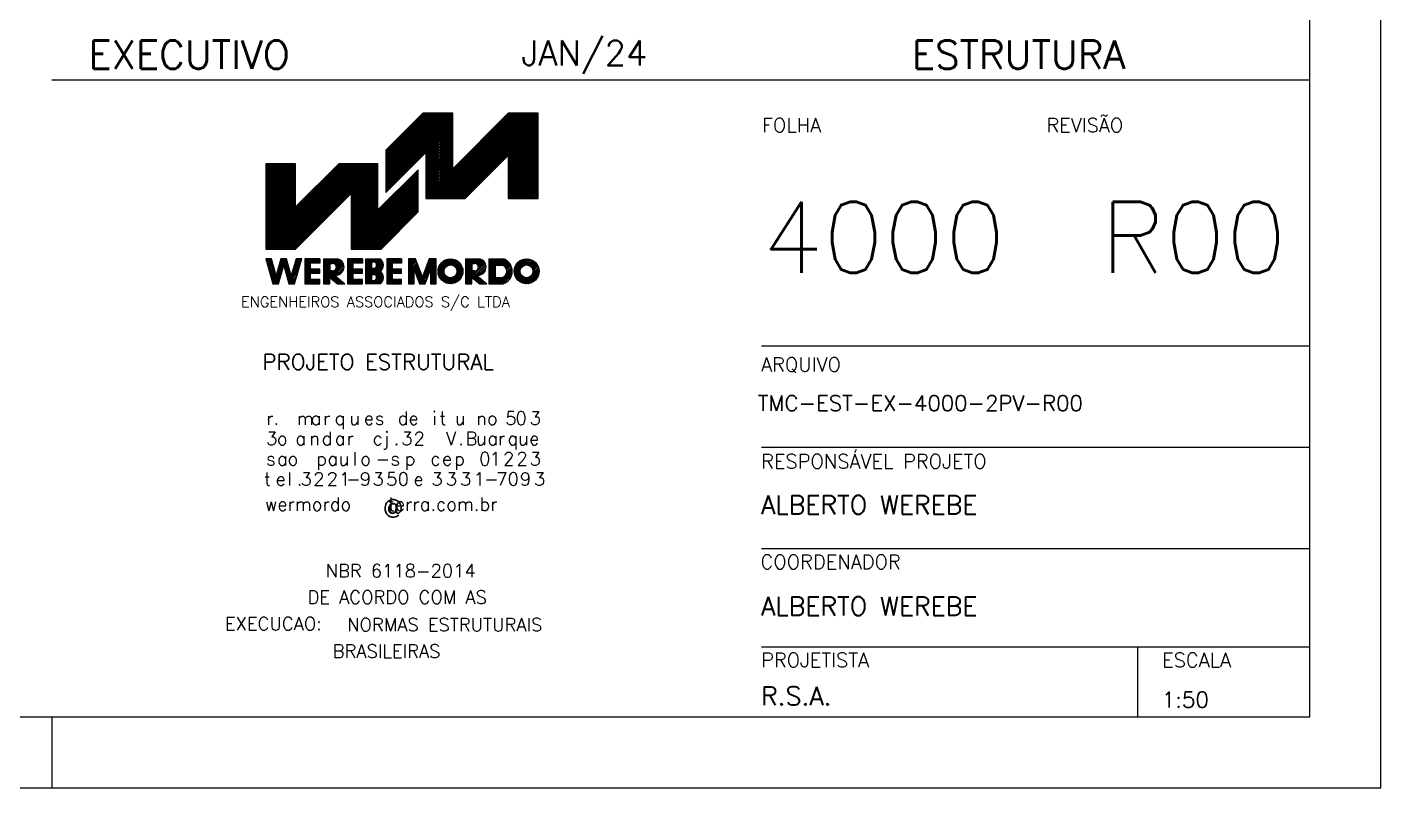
# Model space of a CAD drawing. Extents: x 2105 to 8289, y 869 to 3839.
# Drawn here: x 7338 to 8289, y 869 to 1404 of the extents above; entities that cross this region are included whole.
import ezdxf

# ---------------------------------------------------------------- set-up
doc = ezdxf.new("R2010")
doc.units = 0
doc.header["$MEASUREMENT"] = 0
for name, color, linetype in [('1', 1, 'CONTINUOUS'), ('3', 3, 'CONTINUOUS'), ('4', 4, 'CONTINUOUS'), ('6', 6, 'CONTINUOUS')]:
    doc.layers.add(name, color=color, linetype=linetype)
doc.styles.get("Standard").update_dxf_attribs({"font": 'ROMANS.SHX'})

msp = doc.modelspace()

# ---------------------------------------------------------------- linework, layer by layer
at = {"layer": '1', "linetype": 'Continuous'}
for p, q in [((8239.078154, 1366.651439), (7354.846297, 1366.651439)), ((7589.669193, 1297.138377), (7635.842559, 1343.309791)), ((7589.669193, 1298.196961), (7634.782023, 1343.309791)), ((7589.669193, 1299.255544), (7633.72344, 1343.309791)), ((7589.669193, 1300.318033), (7632.660951, 1343.309791)), ((7589.669193, 1301.376616), (7631.600414, 1343.309791)), ((7589.669193, 1302.439106), (7630.539878, 1343.309791)), ((7589.669193, 1303.499642), (7629.479342, 1343.309791)), ((7589.669193, 1304.560178), (7628.418806, 1343.309791)), ((7589.669193, 1305.620714), (7627.358269, 1343.309791)), ((7589.669193, 1306.683204), (7626.297733, 1343.309791)), ((7589.669193, 1307.74374), (7625.237197, 1343.309791)), ((7589.669193, 1308.802323), (7624.17666, 1343.309791)), ((7589.669193, 1309.864813), (7623.116124, 1343.309791)), ((7589.669193, 1310.923396), (7622.055588, 1343.309791)), ((7589.669193, 1311.985885), (7620.995052, 1343.309791)), ((7589.669193, 1313.044468), (7619.934515, 1343.309791)), ((7589.669193, 1314.106958), (7618.872026, 1343.309791)), ((7589.669193, 1315.165541), (7617.81149, 1343.309791)), ((7589.669193, 1316.226077), (7616.750953, 1343.309791)), ((7589.669193, 1296.075888), (7636.756613, 1343.159402)), ((7589.669193, 1295.015352), (7636.756613, 1342.098865)), ((7617.95602, 1284.056477), (7677.20738, 1343.309791)), ((7617.95602, 1285.11506), (7676.146844, 1343.309791)), ((7618.268516, 1283.310391), (7678.267916, 1343.309791)), ((7619.329053, 1283.310391), (7679.328453, 1343.309791)), ((7620.389589, 1283.310391), (7680.388989, 1343.309791)), ((7621.450125, 1283.310391), (7681.449525, 1343.309791)), ((7622.512615, 1283.310391), (7682.512015, 1343.309791)), ((7623.573151, 1283.310391), (7683.572551, 1343.309791)), ((7624.633687, 1283.310391), (7684.633087, 1343.309791)), ((7625.69227, 1283.310391), (7685.693623, 1343.309791)), ((7626.752807, 1283.310391), (7686.75416, 1343.309791)), ((7627.815296, 1283.310391), (7687.812743, 1343.309791)), ((7628.875832, 1283.310391), (7688.873279, 1343.309791)), ((7629.936369, 1283.310391), (7689.935769, 1343.309791)), ((7630.996905, 1283.310391), (7690.996305, 1343.309791)), ((7632.057441, 1283.310391), (7692.056841, 1343.309791)), ((7633.117977, 1283.310391), (7693.117377, 1343.309791)), ((7634.178514, 1283.310391), (7694.177914, 1343.309791)), ((7635.23905, 1283.310391), (7695.23845, 1343.309791)), ((7636.299586, 1283.310391), (7696.298986, 1343.309791)), ((7637.360122, 1283.310391), (7696.756013, 1342.704328)), ((7589.669193, 1293.954816), (7636.756613, 1341.040282)), ((7589.669193, 1292.894279), (7636.756613, 1339.977793)), ((7589.669193, 1291.83179), (7636.756613, 1338.91921)), ((7589.669193, 1290.771254), (7636.756613, 1337.85672)), ((7589.669193, 1289.710717), (7636.756613, 1336.798137)), ((7589.669193, 1288.650181), (7636.756613, 1335.735648)), ((7589.669193, 1287.591598), (7636.756613, 1334.677065)), ((7617.95602, 1314.813982), (7636.756613, 1333.616528)), ((7617.95602, 1313.753446), (7636.756613, 1332.554039)), ((7638.420659, 1283.310391), (7696.756013, 1341.643792)), ((7639.481195, 1283.310391), (7696.756013, 1340.583255)), ((7640.541731, 1283.310391), (7696.756013, 1339.520766)), ((7641.604221, 1283.310391), (7696.756013, 1338.462183)), ((7642.662804, 1283.310391), (7696.756013, 1337.399694)), ((7643.72334, 1283.310391), (7696.756013, 1336.34111)), ((7644.783876, 1283.310391), (7696.756013, 1335.278621)), ((7675.756223, 1313.571807), (7696.756013, 1334.57355)), ((7675.756223, 1312.513224), (7696.756013, 1333.511061)), ((7617.95602, 1312.692909), (7636.756613, 1331.493503)), ((7617.95602, 1311.63042), (7636.756613, 1330.432966)), ((7617.95602, 1310.571837), (7636.756613, 1329.37243)), ((7617.95602, 1309.509347), (7636.756613, 1328.309941)), ((7617.95602, 1308.450764), (7636.756613, 1327.251358)), ((7617.95602, 1307.388275), (7636.756613, 1326.188868)), ((7617.95602, 1306.329692), (7636.756613, 1325.130285)), ((7617.95602, 1305.267202), (7636.756613, 1324.071702)), ((7617.95602, 1304.208619), (7636.756613, 1323.009212)), ((7675.756223, 1311.450734), (7696.756013, 1332.450524)), ((7675.756223, 1310.392151), (7696.756013, 1331.391941)), ((7675.756223, 1309.329662), (7696.756013, 1330.329452)), ((7675.756223, 1308.271079), (7696.756013, 1329.270869)), ((7675.756223, 1307.210542), (7696.756013, 1328.208379)), ((7675.756223, 1306.148053), (7696.756013, 1327.149796)), ((7675.756223, 1305.087517), (7696.756013, 1326.087307)), ((7675.756223, 1304.02698), (7696.756013, 1325.028724)), ((7675.756223, 1302.966444), (7696.756013, 1323.966234)), ((7617.95602, 1303.148083), (7636.756613, 1321.948676)), ((7617.95602, 1302.085594), (7636.756613, 1320.88814)), ((7617.95602, 1301.025057), (7636.756613, 1319.827604)), ((7617.95602, 1299.964521), (7636.756613, 1318.765114)), ((7617.95602, 1298.903985), (7636.756613, 1317.704578)), ((7617.95602, 1297.841495), (7636.756613, 1316.645995)), ((7617.95602, 1296.782912), (7636.756613, 1315.583505)), ((7617.95602, 1295.724329), (7636.756613, 1314.524922)), ((7617.95602, 1294.66184), (7636.756613, 1313.462433)), ((7675.756223, 1301.903955), (7696.756013, 1322.905698)), ((7675.756223, 1300.845372), (7696.756013, 1321.845162)), ((7675.756223, 1299.786788), (7696.756013, 1320.784625)), ((7675.756223, 1298.724299), (7696.756013, 1319.724089)), ((7675.756223, 1297.665716), (7696.756013, 1318.6616)), ((7675.756223, 1296.603227), (7696.756013, 1317.603017)), ((7675.756223, 1295.54269), (7696.756013, 1316.540527)), ((7675.756223, 1294.482154), (7696.756013, 1315.481944)), ((7675.756223, 1293.421618), (7696.756013, 1314.423361)), ((7505.371208, 1248.168164), (7564.978034, 1307.776943)), ((7505.371208, 1249.2287), (7563.917497, 1307.776943)), ((7505.371208, 1250.29119), (7562.856961, 1307.776943)), ((7505.371208, 1251.351726), (7561.796425, 1307.776943)), ((7505.371208, 1252.412262), (7560.735889, 1307.776943)), ((7505.371208, 1253.470845), (7559.673399, 1307.776943)), ((7505.371208, 1254.533335), (7558.612863, 1307.776943)), ((7505.371208, 1255.595824), (7557.552327, 1307.776943)), ((7505.371208, 1287.411912), (7525.734286, 1307.776943)), ((7505.371208, 1288.472448), (7524.673749, 1307.776943)), ((7505.371208, 1289.534938), (7523.613213, 1307.776943)), ((7505.371208, 1290.595474), (7522.552677, 1307.776943)), ((7505.371208, 1291.654057), (7521.49214, 1307.776943)), ((7505.371208, 1292.716547), (7520.431604, 1307.776943)), ((7505.371208, 1293.77513), (7519.371068, 1307.776943)), ((7505.371208, 1294.837619), (7518.310532, 1307.776943)), ((7505.371208, 1295.896202), (7517.249995, 1307.776943)), ((7505.371208, 1296.956739), (7516.187506, 1307.776943)), ((7505.371208, 1298.017275), (7515.12697, 1307.776943)), ((7505.371208, 1299.079764), (7514.066433, 1307.776943)), ((7505.371208, 1300.140301), (7513.00785, 1307.776943)), ((7505.371208, 1301.200837), (7511.947314, 1307.776943)), ((7505.371208, 1302.25942), (7510.884825, 1307.776943)), ((7505.371208, 1303.321909), (7509.824288, 1307.776943)), ((7505.371208, 1304.384399), (7508.763752, 1307.776943)), ((7505.371208, 1305.442982), (7507.703216, 1307.776943)), ((7505.371208, 1306.501565), (7506.64268, 1307.776943)), ((7505.371208, 1307.564054), (7505.582143, 1307.776943)), ((7505.371208, 1307.776943), (7505.371208, 1247.777543)), ((7526.370998, 1307.776943), (7505.371208, 1307.776943)), ((7505.371208, 1307.776943), (7505.371208, 1307.776943)), ((7505.371208, 1286.351376), (7526.370998, 1307.353119)), ((7505.371208, 1285.29084), (7526.370998, 1306.292583)), ((7505.371208, 1284.232257), (7526.370998, 1305.230093)), ((7505.371208, 1283.169767), (7526.370998, 1304.169557)), ((7506.03917, 1247.777543), (7566.036617, 1307.776943)), ((7507.099706, 1247.777543), (7567.097153, 1307.776943)), ((7508.160243, 1247.777543), (7568.159643, 1307.776943)), ((7509.220779, 1247.777543), (7569.220179, 1307.776943)), ((7510.281315, 1247.777543), (7570.280715, 1307.776943)), ((7511.341851, 1247.777543), (7571.341251, 1307.776943)), ((7512.404341, 1247.777543), (7572.401788, 1307.776943)), ((7513.462924, 1247.777543), (7573.462324, 1307.776943)), ((7514.52346, 1247.777543), (7574.52286, 1307.776943)), ((7515.583996, 1247.777543), (7575.583396, 1307.776943)), ((7516.644533, 1247.777543), (7576.643933, 1307.776943)), ((7517.705069, 1247.777543), (7577.704469, 1307.776943)), ((7518.765605, 1247.777543), (7578.765005, 1307.776943)), ((7519.828095, 1247.777543), (7579.827495, 1307.776943)), ((7520.888631, 1247.777543), (7580.888031, 1307.776943)), ((7521.947214, 1247.777543), (7581.946614, 1307.776943)), ((7523.00775, 1247.777543), (7583.009103, 1307.776943)), ((7524.068287, 1247.777543), (7584.06964, 1307.776943)), ((7525.130776, 1247.777543), (7584.171201, 1306.817968)), ((7526.191312, 1247.777543), (7584.171201, 1305.755479)), ((7556.671476, 1307.776943), (7526.370998, 1277.474512)), ((7526.370998, 1277.474512), (7526.370998, 1307.776943)), ((7584.171201, 1307.776943), (7556.671476, 1307.776943)), ((7565.370608, 1285.894349), (7584.171201, 1304.696896)), ((7584.171201, 1275.277268), (7584.171201, 1307.776943)), ((7617.95602, 1293.603257), (7636.756613, 1312.40385)), ((7617.95602, 1292.540767), (7636.756613, 1311.34136)), ((7617.95602, 1291.480231), (7636.756613, 1310.282777)), ((7617.95602, 1290.419695), (7636.756613, 1309.220288)), ((7617.95602, 1289.359158), (7636.756613, 1308.159752)), ((7617.95602, 1288.296669), (7636.756613, 1307.099215)), ((7617.95602, 1287.236133), (7636.756613, 1306.038679)), ((7617.95602, 1286.17755), (7636.756613, 1304.978143)), ((7675.756223, 1292.359128), (7696.756013, 1313.360871)), ((7675.756223, 1291.298592), (7696.756013, 1312.300335)), ((7675.756223, 1290.240009), (7696.756013, 1311.239799)), ((7675.756223, 1289.17752), (7696.756013, 1310.179263)), ((7675.756223, 1288.118936), (7696.756013, 1309.116773)), ((7675.756223, 1287.056447), (7696.756013, 1308.056237)), ((7675.756223, 1285.997864), (7696.756013, 1306.995701)), ((7675.756223, 1284.935374), (7696.756013, 1305.935164)), ((7675.756223, 1283.876791), (7696.756013, 1304.876581)), ((7505.371208, 1282.107278), (7526.370998, 1303.109021)), ((7505.371208, 1281.048695), (7526.370998, 1302.048485)), ((7505.371208, 1279.990111), (7526.370998, 1300.985995)), ((7505.371208, 1278.927622), (7526.370998, 1299.925459)), ((7505.371208, 1277.865133), (7526.370998, 1298.864923)), ((7505.371208, 1276.80655), (7526.370998, 1297.80634)), ((7505.371208, 1275.746013), (7526.370998, 1296.747756)), ((7505.371208, 1274.685477), (7526.370998, 1295.685267)), ((7505.371208, 1273.622988), (7526.370998, 1294.622778)), ((7565.370608, 1284.833813), (7584.171201, 1303.636359)), ((7565.370608, 1256.197381), (7612.454121, 1303.2848)), ((7565.370608, 1283.773277), (7584.171201, 1302.575823)), ((7565.370608, 1255.134891), (7612.454121, 1302.222311)), ((7565.370608, 1282.71274), (7584.171201, 1301.513334)), ((7565.370608, 1254.076308), (7612.454121, 1301.161775)), ((7565.370608, 1281.654157), (7584.171201, 1300.452797)), ((7565.370608, 1253.017725), (7612.454121, 1300.101238)), ((7565.370608, 1280.591668), (7584.171201, 1299.392261)), ((7565.370608, 1251.955236), (7612.454121, 1299.040702)), ((7565.370608, 1279.529179), (7584.171201, 1298.333678)), ((7565.370608, 1250.894699), (7612.454121, 1297.978213)), ((7565.370608, 1278.470595), (7584.171201, 1297.271189)), ((7565.370608, 1249.834163), (7612.454121, 1296.917677)), ((7565.370608, 1277.412012), (7584.171201, 1296.212605)), ((7565.370608, 1248.773627), (7612.454121, 1295.85714)), ((7565.370608, 1276.351476), (7584.171201, 1295.150116)), ((7565.433107, 1247.777543), (7612.454121, 1294.798557)), ((7612.454121, 1303.560188), (7584.171201, 1275.277268)), ((7612.454121, 1273.861266), (7612.454121, 1303.560188)), ((7676.250358, 1283.310391), (7696.756013, 1303.814092)), ((7677.310895, 1283.310391), (7696.756013, 1302.755509)), ((7678.371431, 1283.310391), (7696.756013, 1301.693019)), ((7679.431967, 1283.310391), (7696.756013, 1300.634436)), ((7680.492504, 1283.310391), (7696.756013, 1299.571947)), ((7681.55304, 1283.310391), (7696.756013, 1298.511411)), ((7682.613576, 1283.310391), (7696.756013, 1297.450874)), ((7683.674112, 1283.310391), (7696.756013, 1296.390338)), ((7684.734649, 1283.310391), (7696.756013, 1295.329802)), ((7505.371208, 1272.562451), (7526.370998, 1293.564194)), ((7505.371208, 1271.501915), (7526.370998, 1292.503658)), ((7505.371208, 1270.443332), (7526.370998, 1291.441169)), ((7505.371208, 1269.380843), (7526.370998, 1290.380633)), ((7505.371208, 1268.318353), (7526.370998, 1289.320096)), ((7505.371208, 1267.25977), (7526.370998, 1288.25956)), ((7505.371208, 1266.201187), (7526.370998, 1287.200977)), ((7505.371208, 1265.140651), (7526.370998, 1286.138487)), ((7505.371208, 1264.078161), (7526.370998, 1285.075998)), ((7526.370998, 1247.777543), (7565.370608, 1286.7752)), ((7565.370608, 1275.288987), (7584.171201, 1294.091533)), ((7565.370608, 1274.22845), (7584.171201, 1293.030997)), ((7565.370608, 1273.167914), (7584.171201, 1291.968507)), ((7565.370608, 1272.107378), (7584.171201, 1290.907971)), ((7565.370608, 1271.044888), (7584.171201, 1289.847435)), ((7565.370608, 1269.984352), (7584.171201, 1288.786898)), ((7565.370608, 1268.923816), (7584.171201, 1287.728315)), ((7565.370608, 1286.7752), (7565.370608, 1247.777543)), ((7565.370608, 1267.865233), (7584.171201, 1286.665826)), ((7565.370608, 1266.80665), (7584.171201, 1285.603337)), ((7566.493644, 1247.777543), (7612.454121, 1293.739974)), ((7567.55418, 1247.777543), (7612.454121, 1292.677485)), ((7568.616669, 1247.777543), (7612.454121, 1291.614995)), ((7569.677205, 1247.777543), (7612.454121, 1290.556412)), ((7570.737742, 1247.777543), (7612.454121, 1289.495876)), ((7571.798278, 1247.777543), (7612.454121, 1288.433386)), ((7572.856861, 1247.777543), (7612.454121, 1287.37285)), ((7573.919351, 1247.777543), (7612.454121, 1286.312314)), ((7574.979887, 1247.777543), (7612.454121, 1285.251778)), ((7685.795185, 1283.310391), (7696.756013, 1294.267312)), ((7686.857674, 1283.310391), (7696.756013, 1293.208729)), ((7687.916257, 1283.310391), (7696.756013, 1292.14624)), ((7688.976794, 1283.310391), (7696.756013, 1291.087657)), ((7690.039283, 1283.310391), (7696.756013, 1290.025167)), ((7691.099819, 1283.310391), (7696.756013, 1288.966584)), ((7692.158403, 1283.310391), (7696.756013, 1287.906048)), ((7693.218939, 1283.310391), (7696.756013, 1286.845512)), ((7694.281428, 1283.310391), (7696.756013, 1285.784975)), ((7505.371208, 1263.017625), (7526.370998, 1284.017415)), ((7505.371208, 1261.957089), (7526.370998, 1282.958832)), ((7505.371208, 1260.896552), (7526.370998, 1281.896342)), ((7505.371208, 1259.834063), (7526.370998, 1280.835806)), ((7505.371208, 1258.77548), (7526.370998, 1279.77527)), ((7505.371208, 1257.71299), (7526.370998, 1278.714734)), ((7505.371208, 1256.654407), (7526.370998, 1277.654197)), ((7565.370608, 1265.74416), (7584.171201, 1284.544753)), ((7565.370608, 1264.681671), (7584.171201, 1283.48617)), ((7565.370608, 1263.623088), (7584.171201, 1282.423681)), ((7565.370608, 1262.562551), (7584.171201, 1281.361191)), ((7565.370608, 1261.500062), (7584.171201, 1280.302608)), ((7565.370608, 1260.439526), (7584.171201, 1279.242072)), ((7565.370608, 1259.378989), (7584.171201, 1278.181536)), ((7565.370608, 1258.318453), (7584.171201, 1277.119046)), ((7565.370608, 1257.25987), (7584.171201, 1276.05851)), ((7576.040423, 1247.777543), (7612.454121, 1284.193194)), ((7577.100959, 1247.777543), (7612.454121, 1283.130705)), ((7578.161496, 1247.777543), (7612.454121, 1282.068216)), ((7579.222032, 1247.777543), (7612.454121, 1281.009632)), ((7580.282568, 1247.777543), (7612.454121, 1279.951049)), ((7581.343104, 1247.777543), (7612.454121, 1278.88856)), ((7582.403641, 1247.777543), (7612.454121, 1277.828024)), ((7583.464177, 1247.777543), (7612.454121, 1276.767487)), ((7584.524713, 1247.777543), (7612.454121, 1275.706951)), ((7695.341964, 1283.310391), (7696.756013, 1284.722486)), ((7696.400548, 1283.310391), (7696.756013, 1283.66195)), ((7585.58525, 1247.777543), (7612.454121, 1274.646415)), ((7586.292274, 1247.777543), (7612.454121, 1273.939391)), ((7586.370398, 1247.777543), (7612.454121, 1273.861266)), ((7505.371208, 1247.777543), (7526.370998, 1247.777543)), ((7565.370608, 1247.777543), (7586.370398, 1247.777543)), ((7505.449332, 1240.623318), (7505.720814, 1240.896752)), ((7505.683705, 1239.799107), (7506.78135, 1240.896752)), ((7505.920031, 1238.974897), (7507.841886, 1240.896752)), ((7506.156356, 1238.150686), (7508.902423, 1240.896752)), ((7506.390729, 1237.326476), (7509.502026, 1240.435819)), ((7506.627055, 1236.500312), (7509.738352, 1239.613562)), ((7506.861427, 1235.674148), (7509.974678, 1238.787398)), ((7507.097753, 1234.849938), (7510.20905, 1237.963188)), ((7513.619172, 1232.533555), (7520.447229, 1239.361611)), ((7514.042996, 1234.017915), (7520.210903, 1240.185822)), ((7514.46682, 1235.502275), (7519.863251, 1240.896752)), ((7514.890644, 1236.986635), (7518.802714, 1240.896752)), ((7515.316421, 1238.470995), (7517.742178, 1240.896752)), ((7515.738292, 1239.955356), (7516.681642, 1240.896752)), ((7518.0703, 1235.922193), (7520.683555, 1238.537401)), ((7518.304672, 1235.096029), (7520.919881, 1237.711237)), ((7524.269456, 1232.576523), (7529.870963, 1238.17803)), ((7524.695233, 1234.060883), (7530.292834, 1239.66239)), ((7525.117104, 1235.545243), (7530.470566, 1240.896752)), ((7525.542881, 1237.029604), (7529.41003, 1240.896752)), ((7525.966705, 1238.51787), (7528.349494, 1240.896752)), ((7526.390529, 1240.00223), (7527.288957, 1240.896752)), ((7543.398171, 1240.896752), (7532.898276, 1240.896752)), ((7532.898276, 1240.896752), (7532.898276, 1223.396927)), ((7532.898276, 1234.111664), (7539.685318, 1240.896752)), ((7532.898276, 1235.170247), (7538.624782, 1240.896752)), ((7532.898276, 1236.232737), (7537.564245, 1240.896752)), ((7532.898276, 1237.295226), (7536.503709, 1240.896752)), ((7532.898276, 1238.353809), (7535.443173, 1240.896752)), ((7532.898276, 1239.412392), (7534.380683, 1240.896752)), ((7532.898276, 1240.474882), (7533.320147, 1240.896752)), ((7532.898276, 1240.830347), (7532.966635, 1240.896752)), ((7543.398171, 1237.896782), (7536.898236, 1237.896782)), ((7536.898236, 1233.648778), (7536.898236, 1237.896782)), ((7537.745884, 1237.896782), (7540.743901, 1240.896752)), ((7538.80642, 1237.896782), (7541.804437, 1240.896752)), ((7539.865004, 1237.896782), (7542.866927, 1240.896752)), ((7540.92554, 1237.896782), (7543.398171, 1240.367461)), ((7541.986076, 1237.896782), (7543.398171, 1239.306925)), ((7543.046612, 1237.896782), (7543.398171, 1238.246388)), ((7543.398171, 1238.246388), (7543.398171, 1240.896752)), ((7543.398171, 1240.896752), (7543.398171, 1237.896782)), ((7545.898146, 1240.896752), (7555.898046, 1240.896752)), ((7545.898146, 1240.896752), (7545.898146, 1223.396927)), ((7545.898146, 1233.402687), (7553.390259, 1240.896752)), ((7545.898146, 1234.463223), (7552.331676, 1240.896752)), ((7545.898146, 1235.525712), (7551.27114, 1240.896752)), ((7545.898146, 1236.586249), (7550.210603, 1240.896752)), ((7545.898146, 1237.646785), (7549.150067, 1240.896752)), ((7545.898146, 1238.705368), (7548.089531, 1240.896752)), ((7545.898146, 1239.767857), (7547.027041, 1240.896752)), ((7545.898146, 1240.830347), (7545.966505, 1240.896752)), ((7545.898146, 1224.918397), (7559.415589, 1238.435839)), ((7545.898146, 1223.85786), (7559.802304, 1237.763971)), ((7550.396148, 1237.74444), (7552.130506, 1237.74444)), ((7550.396148, 1237.74444), (7550.396148, 1232.54918)), ((7554.450795, 1240.896752), (7551.300436, 1237.74444)), ((7552.376597, 1237.760065), (7555.513285, 1240.896752)), ((7553.284791, 1237.607723), (7556.421479, 1240.746363)), ((7553.974238, 1237.236633), (7557.167565, 1240.431913)), ((7554.501576, 1236.705388), (7557.833574, 1240.037386)), ((7554.870713, 1236.012036), (7558.431224, 1239.5745)), ((7555.017196, 1235.099935), (7558.95661, 1239.039349)), ((7573.395918, 1240.896752), (7562.896023, 1240.896752)), ((7562.896023, 1240.896752), (7562.896023, 1223.396927)), ((7562.896023, 1234.111664), (7569.683065, 1240.896752)), ((7562.896023, 1235.170247), (7568.622529, 1240.896752)), ((7562.896023, 1236.232737), (7567.563945, 1240.896752)), ((7562.896023, 1237.295226), (7566.503409, 1240.896752)), ((7562.896023, 1238.353809), (7565.442873, 1240.896752)), ((7562.896023, 1239.412392), (7564.380383, 1240.896752)), ((7562.896023, 1240.474882), (7563.319847, 1240.896752)), ((7562.896023, 1240.830347), (7562.966335, 1240.896752)), ((7573.395918, 1237.896782), (7566.897936, 1237.896782)), ((7566.897936, 1233.648778), (7566.897936, 1237.896782)), ((7567.745584, 1237.896782), (7570.745554, 1240.896752)), ((7568.804167, 1237.896782), (7571.80609, 1240.896752)), ((7569.866657, 1237.896782), (7572.866627, 1240.896752)), ((7570.927193, 1237.896782), (7573.395918, 1240.367461)), ((7571.985776, 1237.896782), (7573.395918, 1239.306925)), ((7573.048266, 1237.896782), (7573.395918, 1238.246388)), ((7573.395918, 1238.246388), (7573.395918, 1240.896752)), ((7573.395918, 1240.896752), (7573.395918, 1237.896782)), ((7575.647849, 1240.896752), (7585.647749, 1240.896752)), ((7575.647849, 1223.396927), (7575.647849, 1240.896752)), ((7575.647849, 1236.232737), (7580.311865, 1240.896752)), ((7575.647849, 1237.295226), (7579.251328, 1240.896752)), ((7575.647849, 1238.353809), (7578.192745, 1240.896752)), ((7575.647849, 1239.412392), (7577.132209, 1240.896752)), ((7575.647849, 1240.472928), (7576.06972, 1240.896752)), ((7575.647849, 1240.830347), (7575.716208, 1240.896752)), ((7575.647849, 1235.170247), (7581.372401, 1240.896752)), ((7575.647849, 1227.041422), (7587.536402, 1238.929975)), ((7575.647849, 1225.980886), (7587.860617, 1238.193654)), ((7575.647849, 1234.111664), (7579.57945, 1238.041312)), ((7582.079425, 1238.676071), (7579.57945, 1238.676071)), ((7579.57945, 1238.676071), (7579.57945, 1234.369474)), ((7579.858744, 1238.676071), (7582.081378, 1240.896752)), ((7580.655611, 1229.926159), (7588.0696, 1237.3421)), ((7580.921234, 1238.676071), (7583.141915, 1240.896752)), ((7581.98177, 1238.676071), (7584.200498, 1240.896752)), ((7582.616529, 1238.252248), (7585.261034, 1240.896752)), ((7583.052072, 1237.627254), (7586.048136, 1240.623318)), ((7583.122384, 1235.576493), (7587.12039, 1239.5745)), ((7583.294257, 1236.80695), (7586.624302, 1240.135041)), ((7600.895643, 1240.896752), (7590.395748, 1240.896752)), ((7590.395748, 1240.896752), (7590.395748, 1223.396927)), ((7590.395748, 1234.111664), (7597.18279, 1240.896752)), ((7590.395748, 1235.170247), (7596.122254, 1240.896752)), ((7590.395748, 1236.232737), (7595.061717, 1240.896752)), ((7590.395748, 1237.295226), (7594.001181, 1240.896752)), ((7590.395748, 1238.353809), (7592.940645, 1240.896752)), ((7590.395748, 1239.412392), (7591.880108, 1240.896752)), ((7590.395748, 1240.474882), (7590.821525, 1240.896752)), ((7590.395748, 1240.830347), (7590.46606, 1240.896752)), ((7600.895643, 1237.896782), (7594.397661, 1237.896782)), ((7594.397661, 1233.648778), (7594.397661, 1237.896782)), ((7595.243356, 1237.896782), (7598.245279, 1240.896752)), ((7596.303892, 1237.896782), (7599.305815, 1240.896752)), ((7597.364429, 1237.896782), (7600.364399, 1240.896752)), ((7598.424965, 1237.896782), (7600.895643, 1240.367461)), ((7599.485501, 1237.896782), (7600.895643, 1239.306925)), ((7600.546037, 1237.896782), (7600.895643, 1238.246388)), ((7600.895643, 1238.246388), (7600.895643, 1240.896752)), ((7600.895643, 1240.896752), (7600.895643, 1237.896782)), ((7605.706142, 1236.424141), (7610.180707, 1240.896752)), ((7605.706142, 1237.484677), (7609.12017, 1240.896752)), ((7605.706142, 1238.545213), (7608.059634, 1240.896752)), ((7605.706142, 1239.60575), (7606.997145, 1240.896752)), ((7605.706142, 1240.668239), (7605.936609, 1240.896752)), ((7605.706142, 1235.365558), (7610.852575, 1240.510037)), ((7605.706142, 1234.303068), (7611.139681, 1239.736608)), ((7605.706142, 1233.240579), (7611.430694, 1238.967084)), ((7605.706142, 1232.181996), (7611.719754, 1238.193654)), ((7605.706142, 1231.123413), (7612.008813, 1237.424131)), ((7612.708025, 1225.394954), (7625.205947, 1237.894829)), ((7616.040023, 1229.789442), (7625.205947, 1238.955366)), ((7616.674782, 1231.482784), (7625.205947, 1240.013949)), ((7617.313448, 1233.181986), (7625.028214, 1240.896752)), ((7617.948207, 1234.877281), (7623.967678, 1240.896752)), ((7618.58492, 1236.576483), (7622.907142, 1240.896752)), ((7619.221632, 1238.271779), (7621.846606, 1240.896752)), ((7619.858344, 1239.97098), (7620.786069, 1240.896752)), ((7626.467653, 1232.387072), (7634.979287, 1240.900659)), ((7626.493044, 1231.351926), (7636.014433, 1240.873315)), ((7626.577027, 1233.558935), (7633.807424, 1240.791285)), ((7626.629761, 1230.428107), (7636.936299, 1240.736598)), ((7626.934445, 1234.974937), (7632.389469, 1240.433866)), ((7628.0067, 1237.107728), (7630.256678, 1239.359658)), ((7632.928526, 1236.019848), (7637.508558, 1240.59988)), ((7634.569135, 1236.59992), (7638.311285, 1240.34207)), ((7635.653108, 1236.625311), (7639.051512, 1240.023714)), ((7636.537865, 1236.449531), (7639.739005, 1239.646765)), ((7637.291764, 1236.138987), (7640.375717, 1239.224894)), ((7637.942148, 1235.732742), (7640.965555, 1238.754196)), ((7638.49683, 1235.224934), (7641.508518, 1238.236623)), ((7638.967528, 1234.635096), (7642.00656, 1237.674128)), ((7645.756523, 1240.896752), (7655.756423, 1240.896752)), ((7645.756523, 1240.896752), (7645.756523, 1223.396927)), ((7645.756523, 1233.402687), (7653.250588, 1240.896752)), ((7645.756523, 1234.463223), (7652.190052, 1240.896752)), ((7645.756523, 1235.525712), (7651.129516, 1240.896752)), ((7645.756523, 1236.586249), (7650.06898, 1240.896752)), ((7645.756523, 1237.646785), (7649.010397, 1240.896752)), ((7645.756523, 1238.705368), (7647.94986, 1240.896752)), ((7645.756523, 1239.767857), (7646.887371, 1240.896752)), ((7645.756523, 1240.830347), (7645.826835, 1240.896752)), ((7645.756523, 1224.918397), (7659.275919, 1238.435839)), ((7645.756523, 1223.85786), (7659.660681, 1237.763971)), ((7650.256478, 1237.74444), (7651.990835, 1237.74444)), ((7650.256478, 1237.74444), (7650.256478, 1232.54918)), ((7654.311125, 1240.896752), (7651.160766, 1237.74444)), ((7652.234974, 1237.760065), (7655.373614, 1240.896752)), ((7653.143168, 1237.607723), (7656.281808, 1240.746363)), ((7653.832614, 1237.236633), (7657.027894, 1240.431913)), ((7654.361906, 1236.705388), (7657.693903, 1240.037386)), ((7654.731042, 1236.012036), (7658.289601, 1239.5745)), ((7654.877525, 1235.099935), (7658.816939, 1239.039349)), ((7662.18214, 1240.896752), (7672.18204, 1240.896752)), ((7662.18214, 1232.236683), (7670.844163, 1240.896752)), ((7662.18214, 1233.295266), (7669.783626, 1240.896752)), ((7662.18214, 1234.357755), (7668.72309, 1240.896752)), ((7662.18214, 1235.420245), (7667.662554, 1240.896752)), ((7662.18214, 1236.478828), (7666.602017, 1240.896752)), ((7662.18214, 1237.537411), (7665.541481, 1240.896752)), ((7662.18214, 1238.597947), (7664.480945, 1240.896752)), ((7662.18214, 1239.658484), (7663.420409, 1240.896752)), ((7662.18214, 1240.720973), (7662.359872, 1240.896752)), ((7662.18214, 1240.896752), (7662.18214, 1223.396927)), ((7667.529743, 1236.521796), (7671.904699, 1240.896752)), ((7668.590279, 1236.521796), (7672.766018, 1240.697536)), ((7669.650815, 1236.521796), (7673.506245, 1240.381133)), ((7670.711351, 1236.521796), (7674.199598, 1240.010042)), ((7671.715248, 1236.463203), (7674.840216, 1239.588172)), ((7672.451568, 1236.142894), (7675.43982, 1239.131145)), ((7673.084375, 1235.71321), (7675.990595, 1238.619431)), ((7673.631244, 1235.199544), (7676.502309, 1238.070609)), ((7674.090224, 1234.59994), (7676.965195, 1237.474912)), ((7679.943681, 1232.387072), (7688.455315, 1240.900659)), ((7679.969071, 1231.351926), (7689.49046, 1240.873315)), ((7680.053055, 1233.558935), (7687.283451, 1240.791285)), ((7680.105789, 1230.428107), (7690.412326, 1240.736598)), ((7680.410473, 1234.974937), (7685.865497, 1240.433866)), ((7681.482728, 1237.107728), (7683.732706, 1239.359658)), ((7686.404554, 1236.019848), (7690.984586, 1240.59988)), ((7688.043209, 1236.59992), (7691.787312, 1240.34207)), ((7689.129136, 1236.625311), (7692.529493, 1240.023714)), ((7690.013893, 1236.449531), (7693.215033, 1239.646765)), ((7690.765838, 1236.138987), (7693.851745, 1239.224894)), ((7691.418176, 1235.732742), (7694.43963, 1238.754196)), ((7691.974811, 1235.224934), (7694.984546, 1238.236623)), ((7692.443556, 1234.635096), (7695.482588, 1237.674128)), ((7507.332126, 1234.02768), (7510.445376, 1237.138977)), ((7507.570405, 1233.201517), (7510.681702, 1236.312814)), ((7507.80673, 1232.377306), (7510.916074, 1235.48665)), ((7508.041103, 1231.553096), (7511.1524, 1234.66244)), ((7508.277429, 1230.726932), (7511.386773, 1233.838229)), ((7508.511802, 1229.900769), (7511.623099, 1233.012066)), ((7508.748127, 1229.076558), (7511.859424, 1232.185902)), ((7508.984453, 1228.252348), (7512.09575, 1231.361691)), ((7509.218826, 1227.426184), (7512.330123, 1230.537481)), ((7509.455151, 1226.60002), (7512.566448, 1229.711317)), ((7509.689524, 1225.77581), (7517.193355, 1233.277688)), ((7509.92585, 1224.951599), (7516.767578, 1231.793328)), ((7510.162176, 1224.125436), (7516.345708, 1230.307015)), ((7510.494204, 1223.396927), (7515.919931, 1228.822654)), ((7512.769571, 1229.560928), (7517.476556, 1234.267912)), ((7513.193395, 1231.049195), (7517.90038, 1235.752273)), ((7518.540998, 1234.271819), (7521.156206, 1236.885074)), ((7518.775371, 1233.447608), (7521.390579, 1236.064769)), ((7519.011697, 1232.621444), (7521.626905, 1235.238606)), ((7519.246069, 1231.795281), (7521.863231, 1234.412442)), ((7519.484348, 1230.97107), (7522.097603, 1233.588232)), ((7519.718721, 1230.14686), (7522.333929, 1232.764021)), ((7519.955046, 1229.322649), (7522.568302, 1231.937858)), ((7520.191372, 1228.498439), (7522.804627, 1231.111694)), ((7520.425745, 1227.672275), (7523.040953, 1230.287483)), ((7520.662071, 1226.846112), (7523.275326, 1229.463273)), ((7520.898396, 1226.025807), (7528.597538, 1233.721043)), ((7521.132769, 1225.199644), (7528.173714, 1232.236683)), ((7521.369095, 1224.37348), (7527.747937, 1230.752323)), ((7521.603467, 1223.54927), (7527.324113, 1229.267962)), ((7523.421809, 1229.607803), (7529.021362, 1235.209309)), ((7523.845633, 1231.092163), (7529.445186, 1236.693669)), ((7532.898276, 1233.051128), (7536.898236, 1237.049135)), ((7532.898276, 1231.990591), (7536.898236, 1235.990551)), ((7532.898276, 1230.928102), (7536.898236, 1234.928062)), ((7532.898276, 1229.867566), (7536.898236, 1233.869479)), ((7532.898276, 1226.685957), (7539.859144, 1233.648778)), ((7532.898276, 1227.748446), (7538.798608, 1233.648778)), ((7532.898276, 1228.80703), (7537.738072, 1233.648778)), ((7532.898276, 1225.623468), (7536.898236, 1229.625381)), ((7532.898276, 1224.918397), (7536.898236, 1228.92031)), ((7532.898276, 1223.85786), (7536.898236, 1227.85782)), ((7543.398171, 1233.648778), (7536.898236, 1233.648778)), ((7543.398171, 1230.648808), (7536.898236, 1230.648808)), ((7536.898236, 1226.396897), (7536.898236, 1230.648808)), ((7537.919711, 1230.648808), (7540.921634, 1233.648778)), ((7538.980247, 1230.648808), (7541.98217, 1233.648778)), ((7540.040783, 1230.648808), (7543.042706, 1233.648778)), ((7541.101319, 1230.648808), (7543.398171, 1232.943707)), ((7542.159903, 1230.648808), (7543.398171, 1231.885124)), ((7543.220439, 1230.648808), (7543.398171, 1230.824587)), ((7543.398171, 1230.648808), (7543.398171, 1233.648778)), ((7545.898146, 1232.34215), (7550.396148, 1236.846012)), ((7545.898146, 1231.283567), (7550.396148, 1235.783522)), ((7545.898146, 1230.221078), (7550.396148, 1234.721033)), ((7545.898146, 1229.162495), (7550.396148, 1233.66245)), ((7545.898146, 1228.100005), (7550.345368, 1232.54918)), ((7545.898146, 1227.041422), (7551.405904, 1232.54918)), ((7545.898146, 1225.980886), (7552.452768, 1232.535508)), ((7552.130506, 1232.54918), (7550.396148, 1232.54918)), ((7550.396148, 1223.396927), (7550.396148, 1227.900789)), ((7550.396148, 1227.900789), (7555.898046, 1223.396927)), ((7550.728176, 1227.627354), (7560.108942, 1237.006166)), ((7551.312155, 1227.150796), (7560.315971, 1236.156565)), ((7551.89418, 1226.674238), (7554.144158, 1228.924216)), ((7552.478159, 1226.195728), (7554.728136, 1228.447658)), ((7553.060184, 1225.717217), (7555.312115, 1227.967194)), ((7553.564085, 1229.39882), (7560.896043, 1223.396927)), ((7554.540638, 1229.320696), (7560.396048, 1235.174153)), ((7555.72422, 1229.443742), (7560.273003, 1233.990571)), ((7557.429281, 1230.088267), (7559.624572, 1232.283557)), ((7562.896023, 1233.051128), (7566.897936, 1237.049135)), ((7562.896023, 1231.990591), (7566.897936, 1235.990551)), ((7562.896023, 1230.928102), (7566.897936, 1234.928062)), ((7562.896023, 1229.867566), (7566.897936, 1233.869479)), ((7562.896023, 1226.685957), (7569.860797, 1233.648778)), ((7562.896023, 1227.748446), (7568.800261, 1233.648778)), ((7562.896023, 1228.80703), (7567.737772, 1233.648778)), ((7562.896023, 1225.623468), (7566.897936, 1229.625381)), ((7562.896023, 1224.918397), (7566.897936, 1228.92031)), ((7562.896023, 1223.85786), (7566.897936, 1227.85782)), ((7573.395918, 1233.648778), (7566.897936, 1233.648778)), ((7573.395918, 1230.648808), (7566.897936, 1230.648808)), ((7566.897936, 1226.396897), (7566.897936, 1230.648808)), ((7567.919411, 1230.648808), (7570.919381, 1233.648778)), ((7568.979947, 1230.648808), (7571.979917, 1233.648778)), ((7570.03853, 1230.648808), (7573.042406, 1233.648778)), ((7571.099066, 1230.648808), (7573.395918, 1232.943707)), ((7572.161556, 1230.648808), (7573.395918, 1231.885124)), ((7573.222092, 1230.648808), (7573.395918, 1230.824587)), ((7573.395918, 1230.648808), (7573.395918, 1233.648778)), ((7575.647849, 1233.051128), (7579.57945, 1236.982729)), ((7575.647849, 1231.990591), (7579.57945, 1235.922193)), ((7575.647849, 1230.928102), (7579.57945, 1234.861656)), ((7575.647849, 1228.100005), (7581.915364, 1234.369474)), ((7575.647849, 1228.80703), (7581.20834, 1234.369474)), ((7575.647849, 1229.867566), (7580.147804, 1234.369474)), ((7575.647849, 1224.918397), (7579.57945, 1228.851951)), ((7575.647849, 1223.85786), (7579.57945, 1227.789462)), ((7579.57945, 1234.369474), (7582.079425, 1234.369474)), ((7579.57945, 1229.926159), (7579.57945, 1225.619561)), ((7579.57945, 1229.926159), (7582.079425, 1229.926159)), ((7580.489597, 1223.396927), (7587.43484, 1230.34217)), ((7581.550134, 1223.396927), (7587.786399, 1229.633193)), ((7581.716148, 1229.926159), (7588.136005, 1236.346017)), ((7582.481765, 1229.633193), (7587.923117, 1235.072592)), ((7582.61067, 1223.396927), (7588.03835, 1228.822654)), ((7582.960276, 1229.049215), (7585.891887, 1231.982779)), ((7583.247382, 1227.217202), (7586.999298, 1230.967164)), ((7583.257148, 1228.28555), (7586.483678, 1231.514034)), ((7583.671206, 1223.396927), (7588.136005, 1227.861726)), ((7590.395748, 1233.051128), (7594.397661, 1237.049135)), ((7590.395748, 1231.990591), (7594.397661, 1235.990551)), ((7590.395748, 1230.928102), (7594.397661, 1234.928062)), ((7590.395748, 1229.867566), (7594.397661, 1233.869479)), ((7590.395748, 1226.685957), (7597.358569, 1233.648778)), ((7590.395748, 1227.748446), (7596.298033, 1233.648778)), ((7590.395748, 1228.80703), (7595.237497, 1233.648778)), ((7590.395748, 1225.623468), (7594.397661, 1229.625381)), ((7590.395748, 1224.918397), (7594.397661, 1228.92031)), ((7590.395748, 1223.85786), (7594.397661, 1227.85782)), ((7600.895643, 1233.648778), (7594.397661, 1233.648778)), ((7600.895643, 1230.648808), (7594.397661, 1230.648808)), ((7594.397661, 1226.396897), (7594.397661, 1230.648808)), ((7595.417182, 1230.648808), (7598.419106, 1233.648778)), ((7596.477719, 1230.648808), (7599.479642, 1233.648778)), ((7597.538255, 1230.648808), (7600.540178, 1233.648778)), ((7598.598791, 1230.648808), (7600.895643, 1232.943707)), ((7599.661281, 1230.648808), (7600.895643, 1231.885124)), ((7600.719864, 1230.648808), (7600.895643, 1230.824587)), ((7600.895643, 1230.648808), (7600.895643, 1233.648778)), ((7605.706142, 1230.060923), (7612.297873, 1236.650701)), ((7605.706142, 1229.353899), (7609.706102, 1233.353859)), ((7605.706142, 1228.29141), (7609.706102, 1232.295276)), ((7605.706142, 1227.230873), (7609.706102, 1231.232787)), ((7605.706142, 1226.170337), (7609.706102, 1230.170297)), ((7605.706142, 1225.111754), (7609.706102, 1229.111714)), ((7605.706142, 1224.053171), (7609.706102, 1228.051178)), ((7609.815476, 1233.109721), (7612.586933, 1235.883131)), ((7610.102582, 1232.338244), (7612.877945, 1235.111654)), ((7610.393595, 1231.566768), (7613.167005, 1234.340177)), ((7610.682655, 1230.795291), (7613.456065, 1233.568701)), ((7610.971714, 1230.023814), (7613.745124, 1232.797224)), ((7611.260774, 1229.252338), (7614.034184, 1232.025747)), ((7611.549834, 1228.480861), (7614.323243, 1231.254271)), ((7611.838893, 1227.709384), (7614.612303, 1230.482794)), ((7612.127953, 1226.937908), (7614.901363, 1229.711317)), ((7612.417012, 1226.166431), (7615.190422, 1228.939841)), ((7612.995132, 1224.623478), (7620.866147, 1232.494493)), ((7613.286144, 1223.852001), (7620.229434, 1230.795291)), ((7613.891607, 1223.396927), (7619.594675, 1229.099995)), ((7621.205987, 1233.187845), (7625.205947, 1237.185852)), ((7621.205987, 1232.125356), (7625.205947, 1236.127269)), ((7621.205987, 1231.064819), (7625.205947, 1235.064779)), ((7621.205987, 1230.004283), (7625.205947, 1234.00229)), ((7621.205987, 1228.943747), (7625.205947, 1232.943707)), ((7621.205987, 1227.885164), (7625.205947, 1231.885124)), ((7621.205987, 1226.822674), (7625.205947, 1230.822634)), ((7621.205987, 1225.760185), (7625.205947, 1229.762098)), ((7621.205987, 1224.701602), (7625.205947, 1228.701562)), ((7626.764525, 1229.8578), (7631.350417, 1234.443692)), ((7627.022335, 1229.053121), (7630.766438, 1232.799177)), ((7627.344598, 1228.314847), (7630.741048, 1231.709344)), ((7627.717641, 1227.627354), (7630.914874, 1230.826541)), ((7628.141465, 1226.990641), (7631.225418, 1230.076548)), ((7628.614116, 1226.400804), (7631.637523, 1229.428117)), ((7629.129736, 1225.85784), (7632.139471, 1228.865623)), ((7629.69223, 1225.361751), (7632.733216, 1228.400784)), ((7630.299646, 1224.906678), (7633.416802, 1228.023834)), ((7632.426578, 1223.852001), (7636.37771, 1227.803133)), ((7633.254695, 1223.617628), (7643.74873, 1234.111664)), ((7634.155076, 1223.459427), (7643.908885, 1233.213235)), ((7635.145301, 1223.389115), (7643.977244, 1232.221058)), ((7636.274196, 1223.455521), (7643.908885, 1231.092163)), ((7637.592542, 1223.715284), (7643.653028, 1229.77577)), ((7639.340571, 1233.949556), (7642.459681, 1237.064759)), ((7639.391352, 1224.451604), (7642.912801, 1227.973053)), ((7639.565178, 1230.990601), (7643.514358, 1234.939781)), ((7639.602287, 1233.148783), (7642.863974, 1236.410469)), ((7639.715568, 1232.201527), (7643.217486, 1235.701492)), ((7645.756523, 1232.34215), (7650.256478, 1236.846012)), ((7645.756523, 1231.283567), (7650.256478, 1235.783522)), ((7645.756523, 1230.221078), (7650.256478, 1234.721033)), ((7645.756523, 1229.162495), (7650.256478, 1233.66245)), ((7645.756523, 1228.100005), (7650.205697, 1232.54918)), ((7645.756523, 1227.041422), (7651.266233, 1232.54918)), ((7645.756523, 1225.980886), (7652.313098, 1232.535508)), ((7651.990835, 1232.54918), (7650.256478, 1232.54918)), ((7650.256478, 1223.396927), (7650.256478, 1227.900789)), ((7650.256478, 1227.900789), (7655.756423, 1223.396927)), ((7650.588506, 1227.627354), (7659.967318, 1237.006166)), ((7651.172484, 1227.150796), (7660.1763, 1236.156565)), ((7651.75451, 1226.674238), (7654.004487, 1228.924216)), ((7652.338488, 1226.195728), (7654.588466, 1228.447658)), ((7652.920514, 1225.717217), (7655.170491, 1227.967194)), ((7653.422462, 1229.39882), (7660.756373, 1223.396927)), ((7654.399015, 1229.320696), (7660.256378, 1235.174153)), ((7655.58455, 1229.443742), (7660.133332, 1233.990571)), ((7657.289611, 1230.088267), (7659.484901, 1232.283557)), ((7662.18214, 1231.176146), (7666.557096, 1235.551103)), ((7662.18214, 1230.113657), (7666.557096, 1234.488613)), ((7662.18214, 1229.053121), (7666.557096, 1233.428077)), ((7662.18214, 1227.992585), (7666.557096, 1232.367541)), ((7662.18214, 1226.932048), (7666.557096, 1231.307005)), ((7662.18214, 1225.873465), (7666.557096, 1230.248421)), ((7662.18214, 1224.810976), (7666.557096, 1229.185932)), ((7662.18214, 1223.748486), (7666.557096, 1228.123443)), ((7666.557096, 1236.521796), (7666.557096, 1227.771884)), ((7666.557096, 1236.521796), (7671.557046, 1236.521796)), ((7667.486774, 1223.396927), (7672.03751, 1227.947663)), ((7668.193798, 1223.396927), (7678.539398, 1233.74448)), ((7669.254335, 1223.396927), (7678.656584, 1232.799177)), ((7670.314871, 1223.396927), (7678.670256, 1231.752313)), ((7671.375407, 1223.396927), (7678.543304, 1230.564824)), ((7672.562895, 1223.525832), (7678.166355, 1229.127339)), ((7674.451548, 1233.896822), (7677.385113, 1236.83234)), ((7674.621469, 1230.88904), (7678.340181, 1234.607753)), ((7674.703499, 1233.09019), (7677.758156, 1236.1468)), ((7674.807014, 1232.133168), (7678.078465, 1235.40462)), ((7680.240553, 1229.8578), (7684.826445, 1234.443692)), ((7680.500316, 1229.053121), (7684.242466, 1232.799177)), ((7680.818672, 1228.314847), (7684.217076, 1231.709344)), ((7681.193668, 1227.627354), (7684.392855, 1230.826541)), ((7681.617492, 1226.990641), (7684.703399, 1230.076548)), ((7682.088191, 1226.400804), (7685.113551, 1229.428117)), ((7682.605764, 1225.85784), (7685.615499, 1228.865623)), ((7683.168258, 1225.361751), (7686.209243, 1228.400784)), ((7683.775674, 1224.906678), (7686.89283, 1228.023834)), ((7685.902606, 1223.852001), (7689.851785, 1227.803133)), ((7686.730722, 1223.617628), (7697.222805, 1234.111664)), ((7687.631104, 1223.459427), (7697.38296, 1233.213235)), ((7688.623282, 1223.389115), (7697.453271, 1232.221058)), ((7689.750223, 1223.455521), (7697.384913, 1231.092163)), ((7691.06857, 1223.715284), (7697.127103, 1229.77577)), ((7692.816599, 1233.949556), (7695.935709, 1237.064759)), ((7692.86738, 1224.451604), (7696.388829, 1227.973053)), ((7693.041206, 1230.990601), (7696.990385, 1234.939781)), ((7693.078315, 1233.148783), (7696.340001, 1236.410469)), ((7693.191595, 1232.201527), (7696.693513, 1235.701492)), ((7511.556693, 1223.396927), (7515.496107, 1227.338294)), ((7512.617229, 1223.396927), (7515.072283, 1225.853934)), ((7513.677765, 1223.396927), (7514.648459, 1224.369574)), ((7522.515568, 1223.396927), (7526.90029, 1227.783602)), ((7523.576104, 1223.396927), (7526.474513, 1226.299242)), ((7524.63664, 1223.396927), (7526.050689, 1224.814882)), ((7525.343664, 1223.396927), (7525.769441, 1223.822704)), ((7532.898276, 1223.396927), (7543.398171, 1223.396927)), ((7533.49788, 1223.396927), (7536.898236, 1226.795331)), ((7534.558416, 1223.396927), (7537.558386, 1226.396897)), ((7535.618952, 1223.396927), (7538.618922, 1226.396897)), ((7536.679489, 1223.396927), (7539.679459, 1226.396897)), ((7543.398171, 1226.396897), (7536.898236, 1226.396897)), ((7537.740025, 1223.396927), (7540.739995, 1226.396897)), ((7538.802514, 1223.396927), (7541.800531, 1226.396897)), ((7539.863051, 1223.396927), (7542.861067, 1226.396897)), ((7540.921634, 1223.396927), (7543.398171, 1225.873465)), ((7541.98217, 1223.396927), (7543.398171, 1224.814882)), ((7543.042706, 1223.396927), (7543.398171, 1223.752393)), ((7543.398171, 1223.396927), (7543.398171, 1226.396897)), ((7543.398171, 1223.396927), (7543.398171, 1225.873465)), ((7545.898146, 1223.396927), (7550.396148, 1223.396927)), ((7546.144238, 1223.396927), (7550.396148, 1227.650791)), ((7547.204774, 1223.396927), (7550.396148, 1226.592208)), ((7548.26531, 1223.396927), (7550.396148, 1225.531672)), ((7549.325847, 1223.396927), (7550.396148, 1224.469182)), ((7553.644163, 1225.240659), (7555.89414, 1227.490636)), ((7554.228141, 1224.764101), (7556.478119, 1227.016032)), ((7554.810167, 1224.287543), (7557.060144, 1226.537521)), ((7555.394145, 1223.80708), (7557.644123, 1226.05901)), ((7555.898046, 1223.396927), (7560.896043, 1223.396927)), ((7556.044529, 1223.396927), (7558.228101, 1225.582452)), ((7557.105066, 1223.396927), (7558.810127, 1225.107848)), ((7558.165602, 1223.396927), (7559.394105, 1224.627384)), ((7559.224185, 1223.396927), (7559.978084, 1224.150826)), ((7560.286674, 1223.396927), (7560.562062, 1223.674268)), ((7562.896023, 1223.396927), (7573.395918, 1223.396927)), ((7563.49758, 1223.396927), (7566.897936, 1226.795331)), ((7564.558116, 1223.396927), (7567.558086, 1226.396897)), ((7565.618652, 1223.396927), (7568.618622, 1226.396897)), ((7566.679189, 1223.396927), (7569.679159, 1226.396897)), ((7573.395918, 1226.396897), (7566.897936, 1226.396897)), ((7567.739725, 1223.396927), (7570.739695, 1226.396897)), ((7568.802214, 1223.396927), (7571.800231, 1226.396897)), ((7569.862751, 1223.396927), (7572.860767, 1226.396897)), ((7570.921334, 1223.396927), (7573.395918, 1225.873465)), ((7571.98187, 1223.396927), (7573.395918, 1224.814882)), ((7573.042406, 1223.396927), (7573.395918, 1223.752393)), ((7573.395918, 1223.396927), (7573.395918, 1226.396897)), ((7573.395918, 1223.396927), (7573.395918, 1225.873465)), ((7585.647749, 1223.396927), (7575.647849, 1223.396927)), ((7576.247452, 1223.396927), (7579.57945, 1226.728925)), ((7577.307989, 1223.396927), (7579.57945, 1225.668389)), ((7578.370478, 1223.396927), (7580.589206, 1225.619561)), ((7579.431014, 1223.396927), (7581.649742, 1225.619561)), ((7579.57945, 1225.619561), (7582.079425, 1225.619561)), ((7584.731742, 1223.396927), (7588.028584, 1226.693769)), ((7586.077432, 1223.682081), (7587.159453, 1224.762148)), ((7590.395748, 1223.396927), (7600.895643, 1223.396927)), ((7590.997305, 1223.396927), (7594.397661, 1226.795331)), ((7592.057841, 1223.396927), (7595.057811, 1226.396897)), ((7593.118377, 1223.396927), (7596.118347, 1226.396897)), ((7594.178914, 1223.396927), (7597.178884, 1226.396897)), ((7600.895643, 1226.396897), (7594.397661, 1226.396897)), ((7595.23945, 1223.396927), (7598.23942, 1226.396897)), ((7596.299986, 1223.396927), (7599.299956, 1226.396897)), ((7597.360522, 1223.396927), (7600.360492, 1226.396897)), ((7598.421059, 1223.396927), (7600.895643, 1225.873465)), ((7599.481595, 1223.396927), (7600.895643, 1224.814882)), ((7600.542131, 1223.396927), (7600.895643, 1223.752393)), ((7600.895643, 1223.396927), (7600.895643, 1226.396897)), ((7600.895643, 1223.396927), (7600.895643, 1225.873465)), ((7606.114341, 1223.396927), (7609.706102, 1226.990641)), ((7607.174877, 1223.396927), (7609.706102, 1225.928152)), ((7608.235414, 1223.396927), (7609.706102, 1224.867616)), ((7609.29595, 1223.396927), (7609.706102, 1223.80708)), ((7609.651415, 1223.396927), (7609.706102, 1223.453567)), ((7614.954096, 1223.396927), (7618.957963, 1227.400794)), ((7616.014633, 1223.396927), (7618.32125, 1225.707451)), ((7617.075169, 1223.396927), (7617.684538, 1224.008249)), ((7621.205987, 1223.643019), (7625.205947, 1227.641026)), ((7622.024338, 1223.396927), (7625.205947, 1226.580489)), ((7623.084875, 1223.396927), (7625.205947, 1225.518)), ((7624.145411, 1223.396927), (7625.205947, 1224.457464)), ((7624.498923, 1223.396927), (7625.205947, 1224.105905)), ((7630.957843, 1224.502385), (7634.215623, 1227.764071)), ((7631.662914, 1224.150826), (7635.162879, 1227.650791)), ((7640.336655, 1225.043395), (7642.322963, 1227.029704)), ((7645.756523, 1223.396927), (7650.256478, 1223.396927)), ((7646.002614, 1223.396927), (7650.256478, 1227.650791)), ((7647.065103, 1223.396927), (7650.256478, 1226.592208)), ((7648.12564, 1223.396927), (7650.256478, 1225.531672)), ((7649.186176, 1223.396927), (7650.256478, 1224.469182)), ((7653.504492, 1225.240659), (7655.75447, 1227.490636)), ((7654.088471, 1224.764101), (7656.336495, 1227.016032)), ((7654.670496, 1224.287543), (7656.920474, 1226.537521)), ((7655.254475, 1223.80708), (7657.504452, 1226.05901)), ((7655.756423, 1223.396927), (7660.756373, 1223.396927)), ((7655.902906, 1223.396927), (7658.088431, 1225.582452)), ((7656.965395, 1223.396927), (7658.670456, 1225.107848)), ((7658.025931, 1223.396927), (7659.254435, 1224.627384)), ((7659.084515, 1223.396927), (7659.838413, 1224.150826)), ((7660.145051, 1223.396927), (7660.420439, 1223.674268)), ((7662.18214, 1223.396927), (7672.18204, 1223.396927)), ((7662.891117, 1223.396927), (7667.26412, 1227.771884)), ((7663.951653, 1223.396927), (7668.324657, 1227.771884)), ((7665.010237, 1223.396927), (7669.387146, 1227.771884)), ((7666.070773, 1223.396927), (7670.447682, 1227.771884)), ((7666.557096, 1227.771884), (7671.557046, 1227.771884)), ((7666.77975, 1223.396927), (7671.154706, 1227.771884)), ((7674.719124, 1224.619571), (7677.070663, 1226.97111)), ((7684.431917, 1224.502385), (7687.69165, 1227.764071)), ((7685.138941, 1224.150826), (7688.638906, 1227.650791)), ((7693.812683, 1225.043395), (7695.798991, 1227.029704)), ((8239.078154, 1179.450855), (7853.880052, 1179.450855)), ((8239.078154, 1108.21626), (7853.880052, 1108.21626)), ((8239.078154, 1036.981666), (7853.880052, 1036.981666)), ((8239.078154, 967.781437), (7853.880052, 967.781437)), ((8118.293514, 967.781437), (8118.293514, 918.92655))]:
    msp.add_line(p, q, dxfattribs=at)
for points in [[(2105.09608, 868.924975), (8289.330405, 868.924975), (8289.330405, 3838.924975), (2105.09608, 3838.924975), (2105.09608, 868.924975)], [(7696.756013, 1283.310391), (7696.756013, 1343.309791), (7675.756223, 1343.309791), (7636.756613, 1304.310181), (7636.756613, 1343.309791), (7615.756823, 1343.309791), (7589.669193, 1317.224114), (7589.669193, 1287.525192), (7617.95602, 1315.810066), (7617.95602, 1283.310391), (7645.453791, 1283.310391), (7675.756223, 1313.610869), (7675.756223, 1283.310391), (7696.756013, 1283.310391)], [(7505.371208, 1240.896752), (7510.371158, 1223.396927), (7514.369165, 1223.396927), (7518.0078, 1236.131175), (7521.646436, 1223.396927), (7525.648349, 1223.396927), (7530.648299, 1240.896752), (7526.648339, 1240.896752), (7523.32806, 1229.281634), (7520.009733, 1240.896752), (7516.009773, 1240.896752), (7512.689494, 1229.281634), (7509.369215, 1240.896752), (7505.371208, 1240.896752)], [(7605.706142, 1223.396927), (7609.706102, 1223.396927), (7609.706102, 1233.396827), (7613.456065, 1223.396927), (7617.456025, 1223.396927), (7621.205987, 1233.396827), (7621.205987, 1223.396927), (7625.205947, 1223.396927), (7625.205947, 1240.896752), (7620.205997, 1240.896752), (7615.456045, 1228.232817), (7610.706092, 1240.896752), (7605.706142, 1240.896752), (7605.706142, 1223.396927)]]:
    msp.add_lwpolyline(points, dxfattribs=at)
for centre, radius in [((7635.217566, 1232.14684), 8.762484), ((7688.693593, 1232.14684), 8.762484), ((7635.217566, 1232.14684), 4.499955), ((7688.693593, 1232.14684), 4.499955)]:
    msp.add_circle(centre, radius, dxfattribs=at)
for centre, radius, start, end in [((7552.405894, 1235.14681), 2.613162, 263.974335, 96.025658), ((7554.526966, 1235.189778), 5.870798, 260.562653, 76.498192), ((7580.809907, 1236.521796), 2.499975, 300.510223, 59.489758), ((7583.06965, 1236.521796), 5.078074, 300.510223, 59.489758), ((7652.26427, 1235.14681), 2.613162, 263.974335, 96.025658), ((7654.387296, 1235.189778), 5.870798, 260.562653, 76.498192), ((7669.543394, 1232.14684), 9.139332, 286.785828, 73.214165), ((7580.809907, 1227.771884), 2.499975, 300.510223, 59.489758), ((7583.06965, 1227.771884), 5.078074, 300.510223, 59.489758), ((7670.236747, 1232.14684), 4.569666, 286.785828, 73.214165)]:
    msp.add_arc(centre, radius, start, end, dxfattribs=at)
at = {"layer": '3', "linetype": 'Continuous'}
msp.add_line((7354.846297, 918.92655), (7354.846297, 868.92705), dxfattribs=at)
msp.add_line((7354.846297, 918.92655), (7354.846297, 868.92705), dxfattribs=at)
at = {"layer": '6', "linetype": 'Continuous'}
msp.add_lwpolyline([(2255.098547, 918.92655), (8239.334811, 918.92655), (8239.334811, 3788.925475), (2255.098547, 3788.925475), (2255.098547, 918.92655)], dxfattribs=at)

# ---------------------------------------------------------------- texts
at = {"layer": '3', "linetype": 'Continuous'}
for s, height, p in [('REVISÃO', 9.9999, (8054.146955, 1329.880883)), ('FOLHA', 9.9999, (7854.148955, 1329.880883)), ('ENGENHEIROS ASSOCIADOS S/C LTDA', 7.499925, (7488.03935, 1206.937454)), ('PROJETO ESTRUTURAL', 10.99989, (7503.078362, 1162.944991)), ('ARQUIVO', 9.9999, (7853.58042, 1161.606235)), ('TMC-EST-EX-4000-2PV-R00', 11, (7851.184358, 1133.946123)), ('de', 9.249908, (7598.126677, 1124.22592)), ('i', 9.249908, (7622.311982, 1124.22592)), ('t', 9.249908, (7627.468181, 1124.22592)), ('5', 9.249908, (7673.768499, 1124.22592)), ('0', 9.249908, (7680.948115, 1124.22592)), ('3', 9.249908, (7690.897234, 1124.22592)), ('r.', 9.249908, (7505.586587, 1124.22592)), ('m', 9.249908, (7527.139106, 1124.22592)), ('a', 9.249908, (7536.857759, 1124.22592)), ('r', 9.249908, (7545.593999, 1124.22592)), ('q', 9.249908, (7553.769699, 1124.22592)), ('u', 9.249908, (7564.04694, 1124.22592)), ('e', 9.249908, (7574.281213, 1124.22592)), ('s', 9.249908, (7581.988167, 1124.22592)), ('u', 9.249908, (7638.288385, 1124.22592)), ('n', 9.249908, (7653.212064, 1124.22592)), ('o', 9.249908, (7660.928784, 1124.22592)), ('3', 9.249908, (7505.586587, 1109.978016)), ('o', 9.249908, (7513.221276, 1109.978016)), ('a', 9.249908, (7526.168412, 1109.978016)), ('n', 9.249908, (7535.861675, 1109.978016)), ('d', 9.249908, (7544.609634, 1109.978016)), ('a', 9.249908, (7553.873213, 1109.978016)), ('r', 9.249908, (7562.105553, 1109.978016)), ('c', 9.249908, (7580.482322, 1109.978016)), ('j', 9.249908, (7588.0467, 1109.978016)), ('3', 9.249908, (7600.657902, 1109.978016)), ('2', 9.249908, (7609.3043, 1109.978016)), ('V', 9.249908, (7632.042354, 1109.978016)), ('B', 9.249908, (7645.733623, 1109.978016)), ('u', 9.249908, (7653.110502, 1109.978016)), ('a', 9.249908, (7661.143625, 1109.978016)), ('r', 9.249908, (7668.520505, 1109.978016)), ('q', 9.249908, (7675.243094, 1109.978016)), ('u', 9.249908, (7682.619973, 1109.978016)), ('e', 9.249908, (7690.490988, 1109.978016)), ('l', 9.249908, (7566.50004, 1095.728158)), ('.', 9.249908, (7595.253659, 1109.978016)), ('.', 9.249908, (7640.598909, 1109.978016)), ('0', 9.249908, (7655.405401, 1095.728158)), ('1', 9.249908, (7662.633845, 1095.728158)), ('2', 9.249908, (7672.122031, 1095.728158)), ('2', 9.249908, (7681.610217, 1095.728158)), ('3', 9.249908, (7690.912859, 1095.728158)), ('RESPONSÁVEL PROJETO', 10, (7853.58042, 1093.535064)), ('s', 9.249908, (7505.586587, 1095.728158)), ('a', 9.249908, (7513.266198, 1095.728158)), ('o', 9.249908, (7520.678233, 1095.728158)), ('p', 9.249908, (7540.855766, 1095.728158)), ('a', 9.249908, (7548.703343, 1095.728158)), ('u', 9.249908, (7556.550921, 1095.728158)), ('o', 9.249908, (7571.771472, 1095.728158)), ('-', 9.249908, (7582.460818, 1095.728158)), ('s', 9.249908, (7593.056415, 1095.728158)), ('p', 9.249908, (7602.997722, 1095.728158)), ('c', 9.249908, (7621.067854, 1095.728158)), ('e', 9.249908, (7629.200585, 1095.728158)), ('p', 9.249908, (7637.784484, 1095.728158)), ('t', 9.249908, (7504.105387, 1081.478301)), ('e', 9.249908, (7512.236165, 1081.478301)), ('l', 9.249908, (7520.368896, 1081.478301)), ('3', 9.249908, (7529.866479, 1081.478301)), ('2', 9.249908, (7538.713192, 1081.478301)), ('2', 9.249908, (7548.200402, 1081.478301)), ('1', 9.249908, (7556.7843, 1081.478301)), ('-', 9.249908, (7561.929774, 1081.478301)), ('9', 9.249908, (7571.423819, 1081.478301)), ('3', 9.249908, (7580.472557, 1081.478301)), ('5', 9.249908, (7589.967579, 1081.478301)), ('0', 9.249908, (7598.104216, 1081.478301)), ('e', 9.249908, (7609.160747, 1081.478301)), ('3', 9.249908, (7621.81394, 1081.478301)), ('3', 9.249908, (7632.024776, 1081.478301)), ('3', 9.249908, (7641.90163, 1081.478301)), ('1', 9.249908, (7651.428879, 1081.478301)), ('-', 9.249908, (7658.919038, 1081.478301)), ('7', 9.249908, (7667.305673, 1081.478301)), ('0', 9.249908, (7675.395436, 1081.478301)), ('9', 9.249908, (7683.934413, 1081.478301)), ('3', 9.249908, (7693.924547, 1081.478301)), ('.', 9.249908, (7527.146172, 1081.478301)), ('wermordo   terra.com.br', 9.249908, (7504.779954, 1063.844688)), ('@', 12.499875, (7587.64436, 1059.200203)), ('ALBERTO WEREBE', 12.99987, (7853.508953, 1061.460872)), ('COORDENADOR', 9.9999, (7853.172087, 1022.841783)), ('NBR 6118-2014', 9.25, (7547.49767, 1016.996941)), ('DE ACORDO COM AS', 9.249908, (7534.706059, 998.460899)), ('ALBERTO WEREBE', 12.99987, (7853.508953, 990.226277)), ('EXECUCAO:', 9.249908, (7476.6322, 979.79794)), ('NORMAS ESTRUTURAIS', 9.249908, (7562.580968, 979.098978)), ('BRASILEIRAS', 9.249908, (7552.420333, 960.481)), ('PROJETISTA', 9.9999, (7853.58042, 953.823171)), ('ESCALA', 9.9999, (8135.472018, 953.823171)), ('R.S.A.', 13, (7853.508953, 927.075144)), ('1:50', 11, (8135.314515, 925.456241))]:
    msp.add_text(s, height=height, dxfattribs=at).set_placement(p)
at = {"layer": '4', "linetype": 'Continuous'}
for s, height, p in [('EXECUTIVO', 20, (7380.733101, 1374.525028)), ('JAN/24', 17.5, (7685.098011, 1376.902147)), ('ESTRUTURA', 19.9998, (7959.687735, 1374.525028))]:
    msp.add_text(s, height=height, dxfattribs=at).set_placement(p)
at = {"layer": '6', "linetype": 'Continuous'}
for s, p in [('4000', (7854.148955, 1231.063414)), ('R00', (8092.381064, 1231.063414))]:
    msp.add_text(s, height=50, dxfattribs=at).set_placement(p)

doc.saveas('drawing.dxf')
